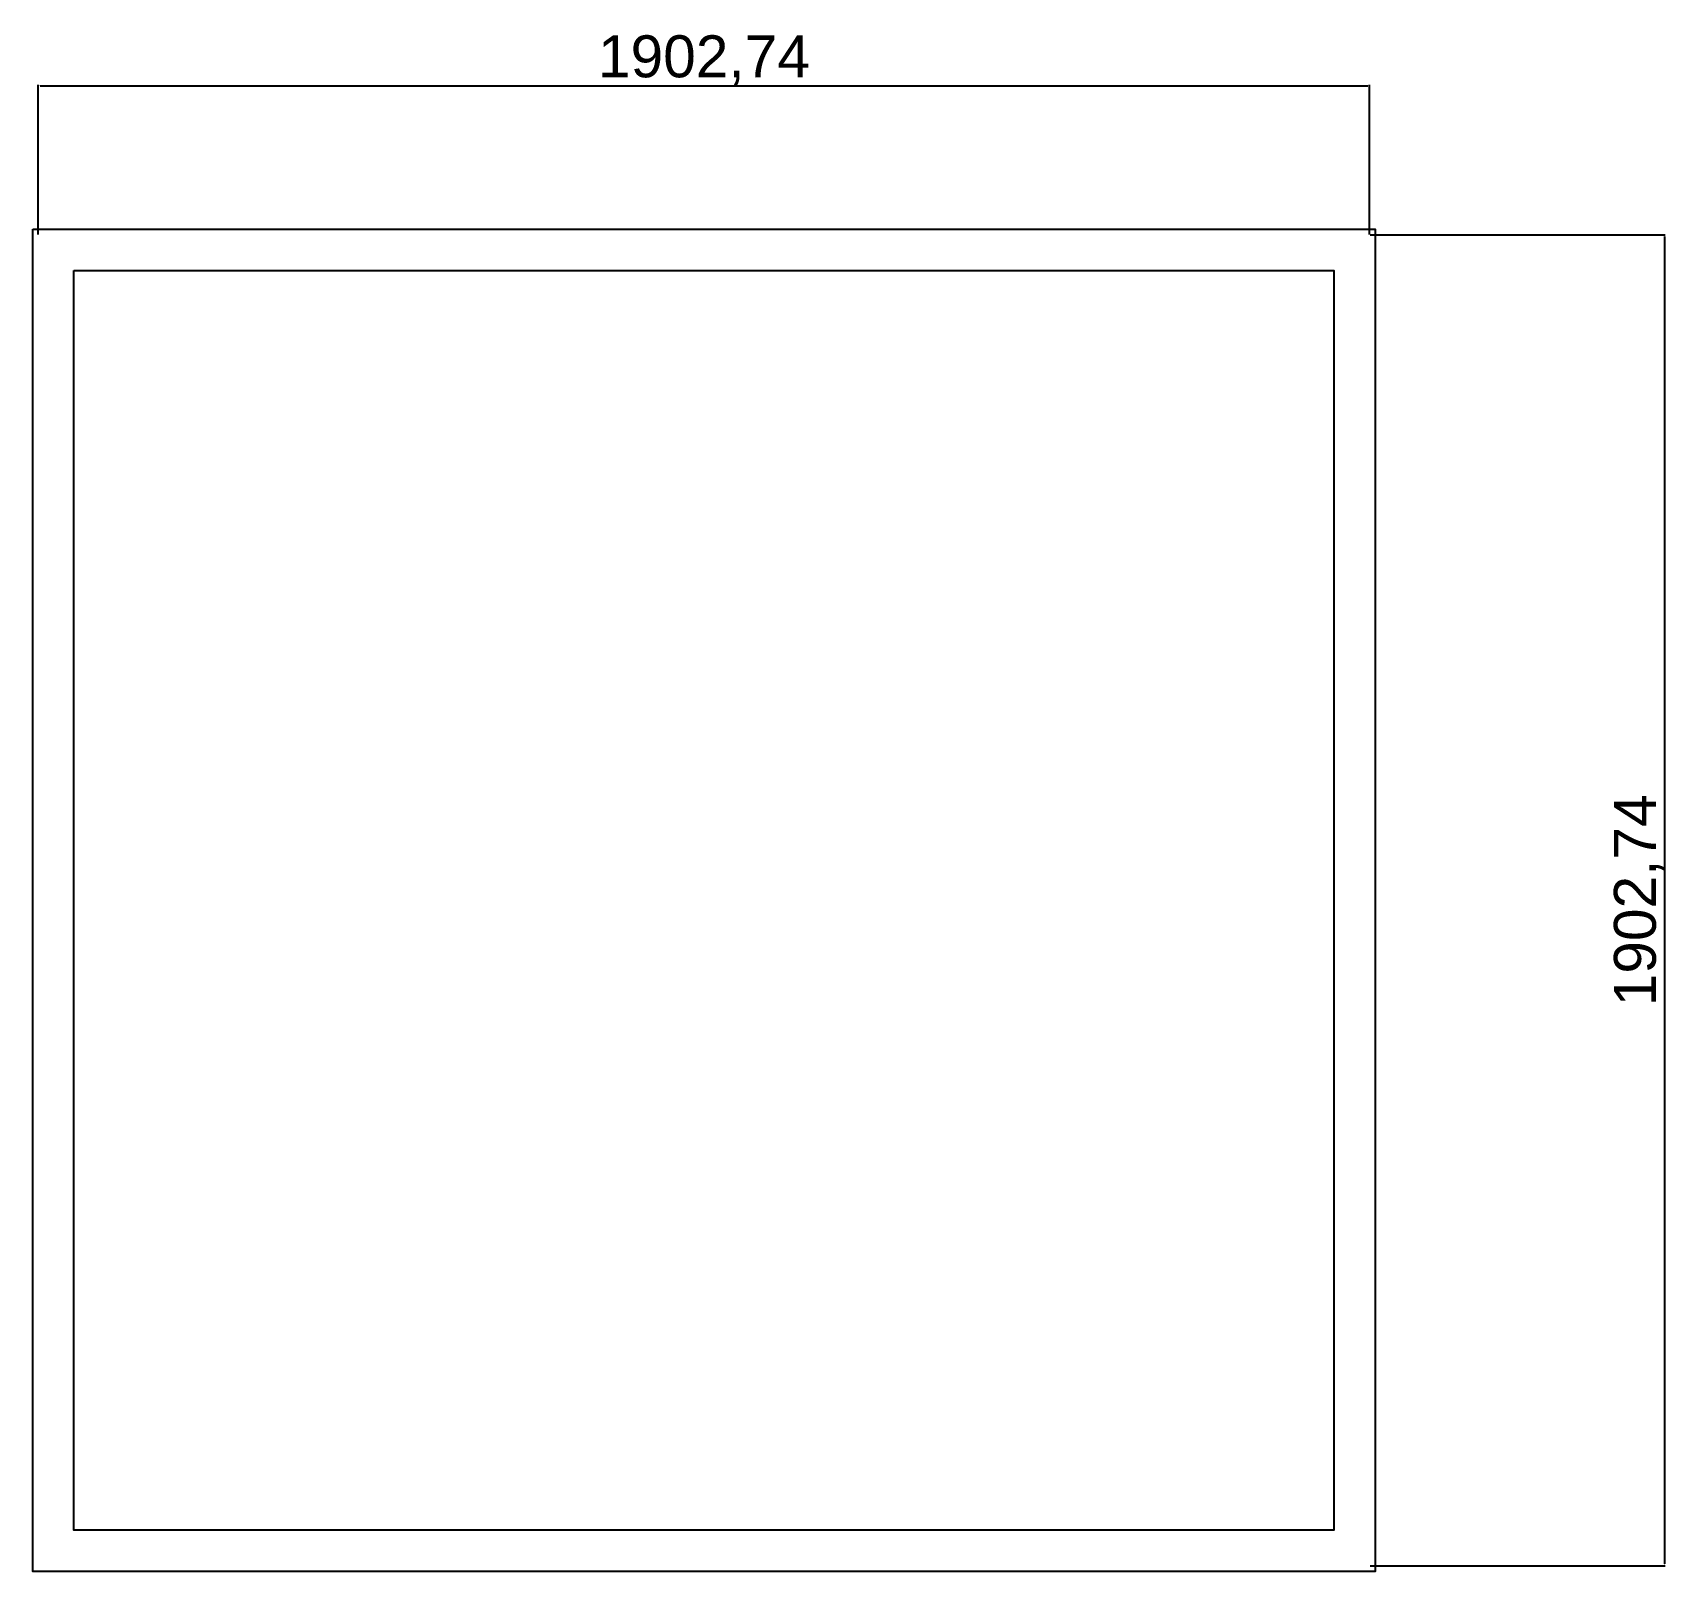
# Model space of a CAD drawing. Header units: millimetres. Extents: x 1063 to 3397, y 253 to 2453.
import ezdxf

# ---------------------------------------------------------------- set-up
doc = ezdxf.new("R2010")
doc.units = ezdxf.units.MM
doc.layers.add('Dimensiuni', color=14, linetype='Continuous')
doc.styles.get("Standard").update_dxf_attribs({"font": 'arial.ttf'})
doc.dimstyles.new('ISO-25', dxfattribs={"dimtxt": 2.5, "dimasz": 2.5, "dimexe": 1.25, "dimexo": 0.625, "dimtad": 1, "dimtxsty": 'Standard', "dimcen": 2.5, "dimadec": 0, "dimazin": 0, "dimtfac": 1, "dimtmove": 0, "dimatfit": 3, "dimfxl": 1, "dimarcsym": 0})

# ---------------------------------------------------------------- blocks, each defined once
blk = doc.blocks.new('*D1')
at = {"layer": 'Defpoints', "color": 0, "transparency": 16777216}
for p in [(2973.3, 2377.2), (1070.5, 2164.2), (2973.3, 2164.2)]:
    blk.add_point(p, dxfattribs=at)
at = {"layer": 'Dimensiuni', "color": 0, "lineweight": -2, "transparency": 16777216}
for p, q in [((1070.5, 2164.8), (1070.5, 2378.5)), ((1073, 2377.2), (2970.8, 2377.2)), ((2973.3, 2164.8), (2973.3, 2378.5))]:
    blk.add_line(p, q, dxfattribs=at)
at = {"layer": 'Dimensiuni', "color": 0, "transparency": 16777216}
for points in [[(1073, 2377.6), (1073, 2376.8), (1070.5, 2377.2)], [(2970.8, 2377.6), (2970.8, 2376.8), (2973.3, 2377.2)]]:
    blk.add_solid(points, dxfattribs=at)
at = {"layer": 'Dimensiuni', "color": 0, "transparency": 16777216, "insert": (2021.9, 2413.9), "char_height": 60, "attachment_point": 5}
blk.add_mtext('1902,74', dxfattribs=at)
blk = doc.blocks.new('*D2')
at = {"layer": 'Defpoints', "color": 0, "transparency": 16777216}
for p in [(2973.3, 2164.2), (2973.3, 261.5), (3394.6, 261.5)]:
    blk.add_point(p, dxfattribs=at)
at = {"layer": 'Dimensiuni', "color": 0, "lineweight": -2, "transparency": 16777216}
for p, q in [((2973.9, 2164.2), (3395.9, 2164.2)), ((3394.6, 2161.7), (3394.6, 264)), ((2973.9, 261.5), (3395.9, 261.5))]:
    blk.add_line(p, q, dxfattribs=at)
at = {"layer": 'Dimensiuni', "color": 0, "transparency": 16777216}
for points in [[(3394.2, 2161.7), (3395.1, 2161.7), (3394.6, 2164.2)], [(3394.2, 264), (3395.1, 264), (3394.6, 261.5)]]:
    blk.add_solid(points, dxfattribs=at)
at = {"layer": 'Dimensiuni', "color": 0, "transparency": 16777216, "insert": (3358, 1212.8), "char_height": 60, "attachment_point": 5, "rotation": 90}
blk.add_mtext('1902,74', dxfattribs=at)

msp = doc.modelspace()

# ---------------------------------------------------------------- linework, layer by layer
for points in [[(1062.513, 2172.191), (2981.253, 2172.191), (2981.253, 253.451), (1062.513, 253.451)], [(1121.513, 2113.191), (2922.253, 2113.191), (2922.253, 312.451), (1121.513, 312.451)]]:
    msp.add_lwpolyline(points, close=True)

# ---------------------------------------------------------------- dimensions: what is measured, and where the dimension line sits
at = {"layer": 'Dimensiuni'}
dim = msp.add_linear_dim(base=(2973.253, 2377.227), p1=(1070.513, 2164.191), p2=(2973.253, 2164.191), dimstyle='ISO-25', override={"dimtxt": 60}, dxfattribs=at)
dim.commit()
dim.dimension.update_dxf_attribs({"geometry": '*D1', "text_midpoint": (2021.883, 2413.909)})
dim = msp.add_linear_dim(base=(3394.641, 261.451), p1=(2973.253, 2164.191), p2=(2973.253, 261.451), angle=90, dimstyle='ISO-25', override={"dimtxt": 60}, dxfattribs=at)
dim.commit()
dim.dimension.update_dxf_attribs({"geometry": '*D2', "text_midpoint": (3357.959, 1212.821)})

doc.saveas('drawing.dxf')
